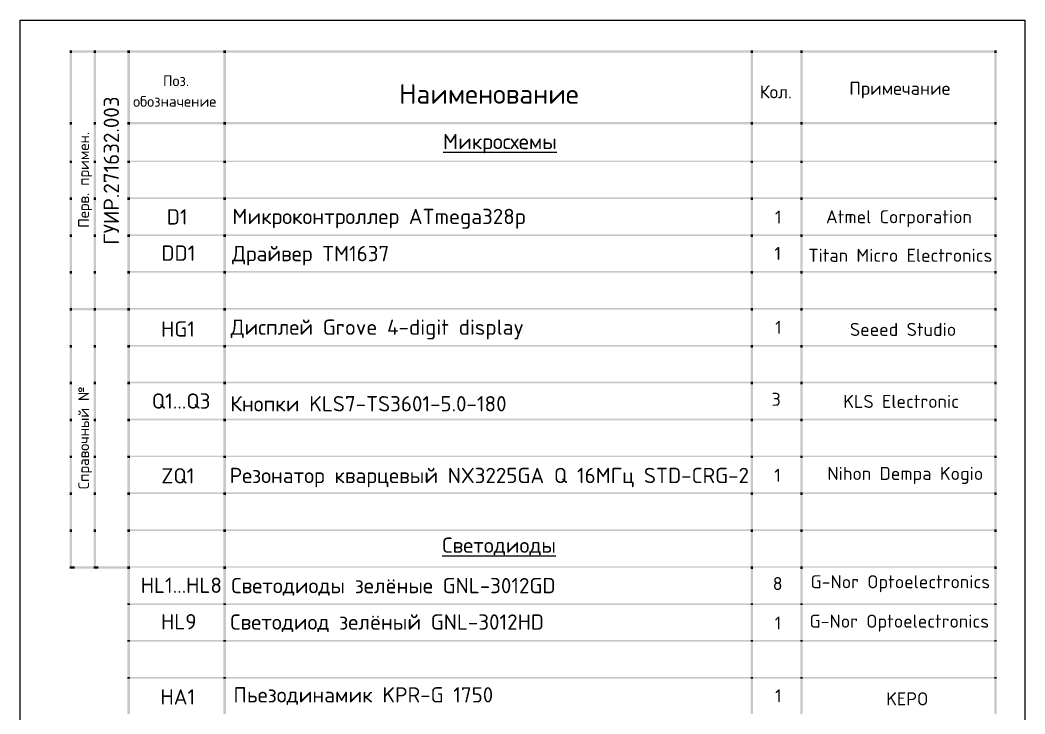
# Model space of a CAD drawing. Header units: millimetres. Extents: x 0 to 17.6, y 0 to 11.7.
# Drawn here: x 0 to 8.27, y 5.99 to 11.69 of the extents above; entities that cross this region are included whole.
import ezdxf

# ---------------------------------------------------------------- set-up
doc = ezdxf.new("R2010")
doc.units = ezdxf.units.MM
doc.layers.add('PDF_Solid Fills', color=7, linetype='Continuous')
doc.layers.add('PDF_Text', color=7, linetype='Continuous')
doc.styles.add('PDF ISOCPEUR', font='isocpeur.ttf')

msp = doc.modelspace()

# ---------------------------------------------------------------- linework, layer by layer
msp.add_lwpolyline([(0, 11.6933), (8.2683, 11.6933), (8.2683, 0), (0, 0)], close=True)
at = {"layer": 'PDF_Solid Fills', "lineweight": 35, "transparency": 33554559}
for points in [[(0.4083, 11.4233), (0.4283, 11.4233), (0.4083, 11.445), (0.4283, 11.445)], [(0.4083, 11.425), (0.4283, 11.425), (0.4083, 11.445), (0.4283, 11.445)], [(0.4083, 10.855), (0.4283, 10.855), (0.4083, 11.4233), (0.4283, 11.4233)], [(0.4283, 11.425), (0.605, 11.425), (0.4283, 11.445), (0.605, 11.445)], [(0.605, 11.425), (0.625, 11.425), (0.605, 11.445), (0.625, 11.445)], [(0.605, 11.4233), (0.625, 11.4233), (0.605, 11.425), (0.625, 11.425)], [(0.605, 10.855), (0.625, 10.855), (0.605, 11.4233), (0.625, 11.4233)], [(0.625, 11.425), (0.8837, 11.425), (0.625, 11.445), (0.8837, 11.445)], [(0.8837, 11.425), (0.9037, 11.425), (0.8837, 11.445), (0.9037, 11.445)], [(0.8837, 11.4233), (0.9037, 11.4233), (0.8837, 11.425), (0.9037, 11.425)], [(0.8837, 10.855), (0.9037, 10.855), (0.8837, 11.4233), (0.9037, 11.4233)], [(0.9037, 11.425), (1.6737, 11.425), (0.9037, 11.445), (1.6737, 11.445)], [(1.6736, 11.425), (1.6936, 11.425), (1.6736, 11.445), (1.6936, 11.445)], [(1.6736, 11.4233), (1.6936, 11.4233), (1.6736, 11.425), (1.6936, 11.425)], [(1.6736, 10.855), (1.6936, 10.855), (1.6736, 11.4233), (1.6936, 11.4233)], [(1.6936, 11.425), (6.011, 11.425), (1.6936, 11.445), (6.011, 11.445)], [(6.011, 11.425), (6.031, 11.425), (6.011, 11.445), (6.031, 11.445)], [(6.011, 11.4233), (6.031, 11.4233), (6.011, 11.425), (6.031, 11.425)], [(6.011, 10.855), (6.031, 10.855), (6.011, 11.4233), (6.031, 11.4233)], [(6.031, 11.425), (6.4196, 11.425), (6.031, 11.445), (6.4196, 11.445)], [(6.4197, 11.425), (6.4397, 11.425), (6.4197, 11.445), (6.4397, 11.445)], [(6.4197, 11.4233), (6.4397, 11.4233), (6.4197, 11.425), (6.4397, 11.425)], [(6.4197, 10.855), (6.4397, 10.855), (6.4197, 11.4233), (6.4397, 11.4233)], [(6.4397, 11.425), (8.0167, 11.425), (6.4397, 11.445), (8.0167, 11.445)], [(8.0167, 11.4233), (8.0367, 11.4233), (8.0167, 11.445), (8.0367, 11.445)], [(8.0167, 11.425), (8.0367, 11.425), (8.0167, 11.445), (8.0367, 11.445)], [(8.0167, 10.855), (8.0367, 10.855), (8.0167, 11.4233), (8.0367, 11.4233)], [(0.4083, 10.8333), (0.4283, 10.8333), (0.4083, 10.855), (0.4283, 10.855)], [(0.4083, 10.5383), (0.4283, 10.5383), (0.4083, 10.8333), (0.4283, 10.8333)], [(0.605, 10.8333), (0.625, 10.8333), (0.605, 10.855), (0.625, 10.855)], [(0.605, 10.5383), (0.625, 10.5383), (0.605, 10.8333), (0.625, 10.8333)], [(0.8837, 10.8333), (0.9037, 10.8333), (0.8837, 10.855), (0.9037, 10.855)], [(0.8837, 10.5383), (0.9037, 10.5383), (0.8837, 10.8333), (0.9037, 10.8333)], [(0.9037, 10.835), (1.6737, 10.835), (0.9037, 10.855), (1.6737, 10.855)], [(1.6736, 10.8333), (1.6936, 10.8333), (1.6736, 10.855), (1.6936, 10.855)], [(1.6736, 10.5383), (1.6936, 10.5383), (1.6736, 10.8333), (1.6936, 10.8333)], [(1.6936, 10.835), (6.011, 10.835), (1.6936, 10.855), (6.011, 10.855)], [(6.011, 10.8333), (6.031, 10.8333), (6.011, 10.855), (6.031, 10.855)], [(6.011, 10.5383), (6.031, 10.5383), (6.011, 10.8333), (6.031, 10.8333)], [(6.031, 10.835), (6.4196, 10.835), (6.031, 10.855), (6.4196, 10.855)], [(6.4197, 10.8333), (6.4397, 10.8333), (6.4197, 10.855), (6.4397, 10.855)], [(6.4197, 10.5383), (6.4397, 10.5383), (6.4197, 10.8333), (6.4397, 10.8333)], [(6.4397, 10.835), (8.0167, 10.835), (6.4397, 10.855), (8.0167, 10.855)], [(8.0167, 10.8333), (8.0367, 10.8333), (8.0167, 10.855), (8.0367, 10.855)], [(8.0167, 10.5383), (8.0367, 10.5383), (8.0167, 10.8333), (8.0367, 10.8333)], [(0.4083, 10.5167), (0.4283, 10.5167), (0.4083, 10.5383), (0.4283, 10.5383)], [(0.4083, 10.2347), (0.4283, 10.2347), (0.4083, 10.5167), (0.4283, 10.5167)], [(0.605, 10.5167), (0.625, 10.5167), (0.605, 10.5383), (0.625, 10.5383)], [(0.605, 10.2347), (0.625, 10.2347), (0.605, 10.5167), (0.625, 10.5167)], [(0.8837, 10.5167), (0.9037, 10.5167), (0.8837, 10.5383), (0.9037, 10.5383)], [(0.8837, 10.2347), (0.9037, 10.2347), (0.8837, 10.5167), (0.9037, 10.5167)], [(0.9037, 10.525), (1.6737, 10.525), (0.9037, 10.5383), (1.6737, 10.5383)], [(1.6736, 10.5167), (1.6936, 10.5167), (1.6736, 10.5383), (1.6936, 10.5383)], [(1.6736, 10.2347), (1.6936, 10.2347), (1.6736, 10.5167), (1.6936, 10.5167)], [(1.6936, 10.525), (6.011, 10.525), (1.6936, 10.5383), (6.011, 10.5383)], [(6.011, 10.5167), (6.031, 10.5167), (6.011, 10.5383), (6.031, 10.5383)], [(6.011, 10.2347), (6.031, 10.2347), (6.011, 10.5167), (6.031, 10.5167)], [(6.031, 10.525), (6.4196, 10.525), (6.031, 10.5383), (6.4196, 10.5383)], [(6.4197, 10.5167), (6.4397, 10.5167), (6.4197, 10.5383), (6.4397, 10.5383)], [(6.4197, 10.2347), (6.4397, 10.2347), (6.4197, 10.5167), (6.4397, 10.5167)], [(6.4397, 10.525), (8.0167, 10.525), (6.4397, 10.5383), (8.0167, 10.5383)], [(8.0167, 10.5167), (8.0367, 10.5167), (8.0167, 10.5383), (8.0367, 10.5383)], [(8.0167, 10.2347), (8.0367, 10.2347), (8.0167, 10.5167), (8.0367, 10.5167)], [(0.4083, 10.2131), (0.4283, 10.2131), (0.4083, 10.2347), (0.4283, 10.2347)], [(0.4083, 9.9314), (0.4283, 9.9314), (0.4083, 10.2131), (0.4283, 10.2131)], [(0.605, 10.2131), (0.625, 10.2131), (0.605, 10.2347), (0.625, 10.2347)], [(0.605, 9.9314), (0.625, 9.9314), (0.605, 10.2131), (0.625, 10.2131)], [(0.8837, 10.2131), (0.9037, 10.2131), (0.8837, 10.2347), (0.9037, 10.2347)], [(0.8837, 9.9314), (0.9037, 9.9314), (0.8837, 10.2131), (0.9037, 10.2131)], [(0.9037, 10.2214), (1.6737, 10.2214), (0.9037, 10.2347), (1.6737, 10.2347)], [(1.6736, 10.2131), (1.6936, 10.2131), (1.6736, 10.2347), (1.6936, 10.2347)], [(1.6736, 9.9314), (1.6936, 9.9314), (1.6736, 10.2131), (1.6936, 10.2131)], [(1.6936, 10.2214), (6.011, 10.2214), (1.6936, 10.2347), (6.011, 10.2347)], [(6.011, 10.2131), (6.031, 10.2131), (6.011, 10.2347), (6.031, 10.2347)], [(6.011, 9.9314), (6.031, 9.9314), (6.011, 10.2131), (6.031, 10.2131)], [(6.031, 10.2214), (6.4196, 10.2214), (6.031, 10.2347), (6.4196, 10.2347)], [(6.4197, 10.2131), (6.4397, 10.2131), (6.4197, 10.2347), (6.4397, 10.2347)], [(6.4197, 9.9314), (6.4397, 9.9314), (6.4197, 10.2131), (6.4397, 10.2131)], [(6.4397, 10.2214), (8.0167, 10.2214), (6.4397, 10.2347), (8.0167, 10.2347)], [(8.0167, 10.2131), (8.0367, 10.2131), (8.0167, 10.2347), (8.0367, 10.2347)], [(8.0167, 9.9314), (8.0367, 9.9314), (8.0167, 10.2131), (8.0367, 10.2131)], [(0.4083, 9.9097), (0.4283, 9.9097), (0.4083, 9.9314), (0.4283, 9.9314)], [(0.605, 9.9097), (0.625, 9.9097), (0.605, 9.9314), (0.625, 9.9314)], [(0.8837, 9.9097), (0.9037, 9.9097), (0.8837, 9.9314), (0.9037, 9.9314)], [(0.9037, 9.9181), (1.6737, 9.9181), (0.9037, 9.9314), (1.6737, 9.9314)], [(1.6736, 9.9097), (1.6936, 9.9097), (1.6736, 9.9314), (1.6936, 9.9314)], [(1.6936, 9.9181), (6.011, 9.9181), (1.6936, 9.9314), (6.011, 9.9314)], [(6.011, 9.9097), (6.031, 9.9097), (6.011, 9.9314), (6.031, 9.9314)], [(6.031, 9.9181), (6.4196, 9.9181), (6.031, 9.9314), (6.4196, 9.9314)], [(6.4197, 9.9097), (6.4397, 9.9097), (6.4197, 9.9314), (6.4397, 9.9314)], [(6.4397, 9.9181), (8.0167, 9.9181), (6.4397, 9.9314), (8.0167, 9.9314)], [(8.0167, 9.9097), (8.0367, 9.9097), (8.0167, 9.9314), (8.0367, 9.9314)], [(0.4083, 9.6281), (0.4283, 9.6281), (0.4083, 9.9097), (0.4283, 9.9097)], [(0.605, 9.6281), (0.625, 9.6281), (0.605, 9.9097), (0.625, 9.9097)], [(0.8837, 9.6281), (0.9037, 9.6281), (0.8837, 9.9097), (0.9037, 9.9097)], [(1.6736, 9.6281), (1.6936, 9.6281), (1.6736, 9.9097), (1.6936, 9.9097)], [(6.011, 9.6281), (6.031, 9.6281), (6.011, 9.9097), (6.031, 9.9097)], [(6.4197, 9.6281), (6.4397, 9.6281), (6.4197, 9.9097), (6.4397, 9.9097)], [(8.0167, 9.6281), (8.0367, 9.6281), (8.0167, 9.9097), (8.0367, 9.9097)], [(0.4083, 9.6064), (0.4283, 9.6064), (0.4083, 9.6281), (0.4283, 9.6281)], [(0.4083, 9.3247), (0.4283, 9.3247), (0.4083, 9.6064), (0.4283, 9.6064)], [(0.605, 9.6064), (0.625, 9.6064), (0.605, 9.6281), (0.625, 9.6281)], [(0.605, 9.3247), (0.625, 9.3247), (0.605, 9.6064), (0.625, 9.6064)], [(0.8837, 9.6064), (0.9037, 9.6064), (0.8837, 9.6281), (0.9037, 9.6281)], [(0.8837, 9.3247), (0.9037, 9.3247), (0.8837, 9.6064), (0.9037, 9.6064)], [(0.9037, 9.6147), (1.6737, 9.6147), (0.9037, 9.6281), (1.6737, 9.6281)], [(1.6736, 9.6064), (1.6936, 9.6064), (1.6736, 9.6281), (1.6936, 9.6281)], [(1.6736, 9.3247), (1.6936, 9.3247), (1.6736, 9.6064), (1.6936, 9.6064)], [(1.6936, 9.6147), (6.011, 9.6147), (1.6936, 9.6281), (6.011, 9.6281)], [(6.011, 9.6064), (6.031, 9.6064), (6.011, 9.6281), (6.031, 9.6281)], [(6.011, 9.3247), (6.031, 9.3247), (6.011, 9.6064), (6.031, 9.6064)], [(6.031, 9.6147), (6.4196, 9.6147), (6.031, 9.6281), (6.4196, 9.6281)], [(6.4197, 9.6064), (6.4397, 9.6064), (6.4197, 9.6281), (6.4397, 9.6281)], [(6.4197, 9.3247), (6.4397, 9.3247), (6.4197, 9.6064), (6.4397, 9.6064)], [(6.4397, 9.6147), (8.0167, 9.6147), (6.4397, 9.6281), (8.0167, 9.6281)], [(8.0167, 9.6064), (8.0367, 9.6064), (8.0167, 9.6281), (8.0367, 9.6281)], [(8.0167, 9.3247), (8.0367, 9.3247), (8.0167, 9.6064), (8.0367, 9.6064)], [(0.4083, 9.3031), (0.4283, 9.3031), (0.4083, 9.3247), (0.4283, 9.3247)], [(0.4083, 9.0214), (0.4283, 9.0214), (0.4083, 9.3031), (0.4283, 9.3031)], [(0.4283, 9.3047), (0.605, 9.3047), (0.4283, 9.3247), (0.605, 9.3247)], [(0.605, 9.3031), (0.625, 9.3031), (0.605, 9.3247), (0.625, 9.3247)], [(0.605, 9.0214), (0.625, 9.0214), (0.605, 9.3031), (0.625, 9.3031)], [(0.625, 9.3047), (0.8837, 9.3047), (0.625, 9.3247), (0.8837, 9.3247)], [(0.8837, 9.3031), (0.9037, 9.3031), (0.8837, 9.3247), (0.9037, 9.3247)], [(0.8837, 9.0214), (0.9037, 9.0214), (0.8837, 9.3031), (0.9037, 9.3031)], [(0.9037, 9.3114), (1.6737, 9.3114), (0.9037, 9.3247), (1.6737, 9.3247)], [(1.6736, 9.3031), (1.6936, 9.3031), (1.6736, 9.3247), (1.6936, 9.3247)], [(1.6736, 9.0214), (1.6936, 9.0214), (1.6736, 9.3031), (1.6936, 9.3031)], [(1.6936, 9.3114), (6.011, 9.3114), (1.6936, 9.3247), (6.011, 9.3247)], [(6.011, 9.3031), (6.031, 9.3031), (6.011, 9.3247), (6.031, 9.3247)], [(6.011, 9.0214), (6.031, 9.0214), (6.011, 9.3031), (6.031, 9.3031)], [(6.031, 9.3114), (6.4196, 9.3114), (6.031, 9.3247), (6.4196, 9.3247)], [(6.4197, 9.3031), (6.4397, 9.3031), (6.4197, 9.3247), (6.4397, 9.3247)], [(6.4197, 9.0214), (6.4397, 9.0214), (6.4197, 9.3031), (6.4397, 9.3031)], [(6.4397, 9.3114), (8.0167, 9.3114), (6.4397, 9.3247), (8.0167, 9.3247)], [(8.0167, 9.3031), (8.0367, 9.3031), (8.0167, 9.3247), (8.0367, 9.3247)], [(8.0167, 9.0214), (8.0367, 9.0214), (8.0167, 9.3031), (8.0367, 9.3031)], [(0.4083, 8.9997), (0.4283, 8.9997), (0.4083, 9.0214), (0.4283, 9.0214)], [(0.605, 8.9997), (0.625, 8.9997), (0.605, 9.0214), (0.625, 9.0214)], [(0.8837, 8.9997), (0.9037, 8.9997), (0.8837, 9.0214), (0.9037, 9.0214)], [(0.9037, 9.0081), (1.6737, 9.0081), (0.9037, 9.0214), (1.6737, 9.0214)], [(1.6736, 8.9997), (1.6936, 8.9997), (1.6736, 9.0214), (1.6936, 9.0214)], [(1.6936, 9.0081), (6.011, 9.0081), (1.6936, 9.0214), (6.011, 9.0214)], [(6.011, 8.9997), (6.031, 8.9997), (6.011, 9.0214), (6.031, 9.0214)], [(6.031, 9.0081), (6.4196, 9.0081), (6.031, 9.0214), (6.4196, 9.0214)], [(6.4197, 8.9997), (6.4397, 8.9997), (6.4197, 9.0214), (6.4397, 9.0214)], [(6.4397, 9.0081), (8.0167, 9.0081), (6.4397, 9.0214), (8.0167, 9.0214)], [(8.0167, 8.9997), (8.0367, 8.9997), (8.0167, 9.0214), (8.0367, 9.0214)], [(0.4083, 8.7181), (0.4283, 8.7181), (0.4083, 8.9997), (0.4283, 8.9997)], [(0.605, 8.7181), (0.625, 8.7181), (0.605, 8.9997), (0.625, 8.9997)], [(0.8837, 8.7181), (0.9037, 8.7181), (0.8837, 8.9997), (0.9037, 8.9997)], [(1.6736, 8.7181), (1.6936, 8.7181), (1.6736, 8.9997), (1.6936, 8.9997)], [(6.011, 8.7181), (6.031, 8.7181), (6.011, 8.9997), (6.031, 8.9997)], [(6.4197, 8.7181), (6.4397, 8.7181), (6.4197, 8.9997), (6.4397, 8.9997)], [(8.0167, 8.7181), (8.0367, 8.7181), (8.0167, 8.9997), (8.0367, 8.9997)], [(0.4083, 8.6964), (0.4283, 8.6964), (0.4083, 8.7181), (0.4283, 8.7181)], [(0.4083, 8.4147), (0.4283, 8.4147), (0.4083, 8.6964), (0.4283, 8.6964)], [(0.605, 8.6964), (0.625, 8.6964), (0.605, 8.7181), (0.625, 8.7181)], [(0.605, 8.4147), (0.625, 8.4147), (0.605, 8.6964), (0.625, 8.6964)], [(0.8837, 8.6964), (0.9037, 8.6964), (0.8837, 8.7181), (0.9037, 8.7181)], [(0.8837, 8.4147), (0.9037, 8.4147), (0.8837, 8.6964), (0.9037, 8.6964)], [(0.9037, 8.7047), (1.6737, 8.7047), (0.9037, 8.7181), (1.6737, 8.7181)], [(1.6736, 8.6964), (1.6936, 8.6964), (1.6736, 8.7181), (1.6936, 8.7181)], [(1.6736, 8.4147), (1.6936, 8.4147), (1.6736, 8.6964), (1.6936, 8.6964)], [(1.6936, 8.7047), (6.011, 8.7047), (1.6936, 8.7181), (6.011, 8.7181)], [(6.011, 8.6964), (6.031, 8.6964), (6.011, 8.7181), (6.031, 8.7181)], [(6.011, 8.4147), (6.031, 8.4147), (6.011, 8.6964), (6.031, 8.6964)], [(6.031, 8.7047), (6.4196, 8.7047), (6.031, 8.7181), (6.4196, 8.7181)], [(6.4197, 8.6964), (6.4397, 8.6964), (6.4197, 8.7181), (6.4397, 8.7181)], [(6.4197, 8.4147), (6.4397, 8.4147), (6.4197, 8.6964), (6.4397, 8.6964)], [(6.4397, 8.7047), (8.0167, 8.7047), (6.4397, 8.7181), (8.0167, 8.7181)], [(8.0167, 8.6964), (8.0367, 8.6964), (8.0167, 8.7181), (8.0367, 8.7181)], [(8.0167, 8.4147), (8.0367, 8.4147), (8.0167, 8.6964), (8.0367, 8.6964)], [(0.4083, 8.3931), (0.4283, 8.3931), (0.4083, 8.4147), (0.4283, 8.4147)], [(0.4083, 8.1114), (0.4283, 8.1114), (0.4083, 8.3931), (0.4283, 8.3931)], [(0.605, 8.3931), (0.625, 8.3931), (0.605, 8.4147), (0.625, 8.4147)], [(0.605, 8.1114), (0.625, 8.1114), (0.605, 8.3931), (0.625, 8.3931)], [(0.8837, 8.3931), (0.9037, 8.3931), (0.8837, 8.4147), (0.9037, 8.4147)], [(0.8837, 8.1114), (0.9037, 8.1114), (0.8837, 8.3931), (0.9037, 8.3931)], [(0.9037, 8.4014), (1.6737, 8.4014), (0.9037, 8.4147), (1.6737, 8.4147)], [(1.6736, 8.3931), (1.6936, 8.3931), (1.6736, 8.4147), (1.6936, 8.4147)], [(1.6736, 8.1114), (1.6936, 8.1114), (1.6736, 8.3931), (1.6936, 8.3931)], [(1.6936, 8.4014), (6.011, 8.4014), (1.6936, 8.4147), (6.011, 8.4147)], [(6.011, 8.3931), (6.031, 8.3931), (6.011, 8.4147), (6.031, 8.4147)], [(6.011, 8.1114), (6.031, 8.1114), (6.011, 8.3931), (6.031, 8.3931)], [(6.031, 8.4014), (6.4196, 8.4014), (6.031, 8.4147), (6.4196, 8.4147)], [(6.4197, 8.3931), (6.4397, 8.3931), (6.4197, 8.4147), (6.4397, 8.4147)], [(6.4197, 8.1114), (6.4397, 8.1114), (6.4197, 8.3931), (6.4397, 8.3931)], [(6.4397, 8.4014), (8.0167, 8.4014), (6.4397, 8.4147), (8.0167, 8.4147)], [(8.0167, 8.3931), (8.0367, 8.3931), (8.0167, 8.4147), (8.0367, 8.4147)], [(8.0167, 8.1114), (8.0367, 8.1114), (8.0167, 8.3931), (8.0367, 8.3931)], [(0.4083, 8.0897), (0.4283, 8.0897), (0.4083, 8.1114), (0.4283, 8.1114)], [(0.605, 8.0897), (0.625, 8.0897), (0.605, 8.1114), (0.625, 8.1114)], [(0.8837, 8.0897), (0.9037, 8.0897), (0.8837, 8.1114), (0.9037, 8.1114)], [(0.9037, 8.0981), (1.6737, 8.0981), (0.9037, 8.1114), (1.6737, 8.1114)], [(1.6736, 8.0897), (1.6936, 8.0897), (1.6736, 8.1114), (1.6936, 8.1114)], [(1.6936, 8.0981), (6.011, 8.0981), (1.6936, 8.1114), (6.011, 8.1114)], [(6.011, 8.0897), (6.031, 8.0897), (6.011, 8.1114), (6.031, 8.1114)], [(6.031, 8.0981), (6.4196, 8.0981), (6.031, 8.1114), (6.4196, 8.1114)], [(6.4197, 8.0897), (6.4397, 8.0897), (6.4197, 8.1114), (6.4397, 8.1114)], [(6.4397, 8.0981), (8.0167, 8.0981), (6.4397, 8.1114), (8.0167, 8.1114)], [(8.0167, 8.0897), (8.0367, 8.0897), (8.0167, 8.1114), (8.0367, 8.1114)], [(0.4083, 7.8076), (0.4283, 7.8076), (0.4083, 8.0896), (0.4283, 8.0896)], [(0.605, 7.8076), (0.625, 7.8076), (0.605, 8.0896), (0.625, 8.0896)], [(0.8837, 7.8076), (0.9037, 7.8076), (0.8837, 8.0896), (0.9037, 8.0896)], [(1.6736, 7.8076), (1.6936, 7.8076), (1.6736, 8.0896), (1.6936, 8.0896)], [(6.011, 7.8076), (6.031, 7.8076), (6.011, 8.0896), (6.031, 8.0896)], [(6.4197, 7.8076), (6.4397, 7.8076), (6.4197, 8.0896), (6.4397, 8.0896)], [(8.0167, 7.8076), (8.0367, 7.8076), (8.0167, 8.0896), (8.0367, 8.0896)], [(0.4083, 7.786), (0.4283, 7.786), (0.4083, 7.8076), (0.4283, 7.8076)], [(0.4083, 7.5043), (0.4283, 7.5043), (0.4083, 7.786), (0.4283, 7.786)], [(0.605, 7.786), (0.625, 7.786), (0.605, 7.8076), (0.625, 7.8076)], [(0.605, 7.5043), (0.625, 7.5043), (0.605, 7.786), (0.625, 7.786)], [(0.8837, 7.786), (0.9037, 7.786), (0.8837, 7.8076), (0.9037, 7.8076)], [(0.8837, 7.5043), (0.9037, 7.5043), (0.8837, 7.786), (0.9037, 7.786)], [(0.9037, 7.7943), (1.6737, 7.7943), (0.9037, 7.8076), (1.6737, 7.8076)], [(1.6736, 7.786), (1.6936, 7.786), (1.6736, 7.8076), (1.6936, 7.8076)], [(1.6736, 7.5043), (1.6936, 7.5043), (1.6736, 7.786), (1.6936, 7.786)], [(1.6936, 7.7943), (6.011, 7.7943), (1.6936, 7.8076), (6.011, 7.8076)], [(6.011, 7.786), (6.031, 7.786), (6.011, 7.8076), (6.031, 7.8076)], [(6.011, 7.5043), (6.031, 7.5043), (6.011, 7.786), (6.031, 7.786)], [(6.031, 7.7943), (6.4196, 7.7943), (6.031, 7.8076), (6.4196, 7.8076)], [(6.4197, 7.786), (6.4397, 7.786), (6.4197, 7.8076), (6.4397, 7.8076)], [(6.4197, 7.5043), (6.4397, 7.5043), (6.4197, 7.786), (6.4397, 7.786)], [(6.4397, 7.7943), (8.0167, 7.7943), (6.4397, 7.8076), (8.0167, 7.8076)], [(8.0167, 7.786), (8.0367, 7.786), (8.0167, 7.8076), (8.0367, 7.8076)], [(8.0167, 7.5043), (8.0367, 7.5043), (8.0167, 7.786), (8.0367, 7.786)], [(0.4083, 7.4826), (0.4283, 7.4826), (0.4083, 7.5043), (0.4283, 7.5043)], [(0.4083, 7.201), (0.4283, 7.201), (0.4083, 7.4826), (0.4283, 7.4826)], [(0.605, 7.4826), (0.625, 7.4826), (0.605, 7.5043), (0.625, 7.5043)], [(0.605, 7.201), (0.625, 7.201), (0.605, 7.4826), (0.625, 7.4826)], [(0.8837, 7.4826), (0.9037, 7.4826), (0.8837, 7.5043), (0.9037, 7.5043)], [(0.8837, 7.201), (0.9037, 7.201), (0.8837, 7.4826), (0.9037, 7.4826)], [(0.9037, 7.491), (1.6737, 7.491), (0.9037, 7.5043), (1.6737, 7.5043)], [(1.6736, 7.4826), (1.6936, 7.4826), (1.6736, 7.5043), (1.6936, 7.5043)], [(1.6736, 7.201), (1.6936, 7.201), (1.6736, 7.4826), (1.6936, 7.4826)], [(1.6936, 7.491), (6.011, 7.491), (1.6936, 7.5043), (6.011, 7.5043)], [(6.011, 7.4826), (6.031, 7.4826), (6.011, 7.5043), (6.031, 7.5043)], [(6.011, 7.201), (6.031, 7.201), (6.011, 7.4826), (6.031, 7.4826)], [(6.031, 7.491), (6.4196, 7.491), (6.031, 7.5043), (6.4196, 7.5043)], [(6.4197, 7.4826), (6.4397, 7.4826), (6.4197, 7.5043), (6.4397, 7.5043)], [(6.4197, 7.201), (6.4397, 7.201), (6.4197, 7.4826), (6.4397, 7.4826)], [(6.4397, 7.491), (8.0167, 7.491), (6.4397, 7.5043), (8.0167, 7.5043)], [(8.0167, 7.4826), (8.0367, 7.4826), (8.0167, 7.5043), (8.0367, 7.5043)], [(8.0167, 7.201), (8.0367, 7.201), (8.0167, 7.4826), (8.0367, 7.4826)], [(0.4083, 7.181), (0.4283, 7.181), (0.4083, 7.201), (0.4283, 7.201)], [(0.4083, 7.181), (0.4283, 7.181), (0.4083, 7.201), (0.4283, 7.201)], [(0.4283, 7.181), (0.4483, 7.181), (0.4283, 7.201), (0.4483, 7.201)], [(0.4483, 7.181), (0.605, 7.181), (0.4483, 7.201), (0.605, 7.201)], [(0.605, 7.181), (0.625, 7.181), (0.605, 7.201), (0.625, 7.201)], [(0.625, 7.181), (0.645, 7.181), (0.625, 7.201), (0.645, 7.201)], [(0.645, 7.181), (0.8837, 7.181), (0.645, 7.201), (0.8837, 7.201)], [(0.8837, 7.1793), (0.9037, 7.1793), (0.8837, 7.201), (0.9037, 7.201)], [(0.9037, 7.1876), (1.6737, 7.1876), (0.9037, 7.201), (1.6737, 7.201)], [(1.6736, 7.1793), (1.6936, 7.1793), (1.6736, 7.201), (1.6936, 7.201)], [(1.6936, 7.1876), (6.011, 7.1876), (1.6936, 7.201), (6.011, 7.201)], [(6.011, 7.1793), (6.031, 7.1793), (6.011, 7.201), (6.031, 7.201)], [(6.031, 7.1876), (6.4196, 7.1876), (6.031, 7.201), (6.4196, 7.201)], [(6.4197, 7.1793), (6.4397, 7.1793), (6.4197, 7.201), (6.4397, 7.201)], [(6.4397, 7.1876), (8.0167, 7.1876), (6.4397, 7.201), (8.0167, 7.201)], [(8.0167, 7.1793), (8.0367, 7.1793), (8.0167, 7.201), (8.0367, 7.201)], [(0.8837, 6.896), (0.9037, 6.896), (0.8837, 7.1793), (0.9037, 7.1793)], [(1.6736, 6.896), (1.6936, 6.896), (1.6736, 7.1793), (1.6936, 7.1793)], [(6.011, 6.896), (6.031, 6.896), (6.011, 7.1793), (6.031, 7.1793)], [(6.4197, 6.896), (6.4397, 6.896), (6.4197, 7.1793), (6.4397, 7.1793)], [(8.0167, 6.896), (8.0367, 6.896), (8.0167, 7.1793), (8.0367, 7.1793)], [(0.8837, 6.8826), (0.9037, 6.8826), (0.8837, 6.896), (0.9037, 6.896)], [(0.8837, 6.5926), (0.9037, 6.5926), (0.8837, 6.8826), (0.9037, 6.8826)], [(0.9037, 6.8826), (1.6737, 6.8826), (0.9037, 6.896), (1.6737, 6.896)], [(1.6736, 6.8826), (1.6936, 6.8826), (1.6736, 6.896), (1.6936, 6.896)], [(1.6736, 6.5926), (1.6936, 6.5926), (1.6736, 6.8826), (1.6936, 6.8826)], [(1.6936, 6.8826), (6.011, 6.8826), (1.6936, 6.896), (6.011, 6.896)], [(6.011, 6.8826), (6.031, 6.8826), (6.011, 6.896), (6.031, 6.896)], [(6.011, 6.5926), (6.031, 6.5926), (6.011, 6.8826), (6.031, 6.8826)], [(6.031, 6.8826), (6.4196, 6.8826), (6.031, 6.896), (6.4196, 6.896)], [(6.4197, 6.8826), (6.4397, 6.8826), (6.4197, 6.896), (6.4397, 6.896)], [(6.4197, 6.5926), (6.4397, 6.5926), (6.4197, 6.8826), (6.4397, 6.8826)], [(6.4397, 6.8826), (8.0167, 6.8826), (6.4397, 6.896), (8.0167, 6.896)], [(8.0167, 6.8826), (8.0367, 6.8826), (8.0167, 6.896), (8.0367, 6.896)], [(8.0167, 6.5926), (8.0367, 6.5926), (8.0167, 6.8826), (8.0367, 6.8826)], [(0.8837, 6.5793), (0.9037, 6.5793), (0.8837, 6.5926), (0.9037, 6.5926)], [(0.8837, 6.2893), (0.9037, 6.2893), (0.8837, 6.5793), (0.9037, 6.5793)], [(0.9037, 6.5793), (1.6737, 6.5793), (0.9037, 6.5926), (1.6737, 6.5926)], [(1.6736, 6.5793), (1.6936, 6.5793), (1.6736, 6.5926), (1.6936, 6.5926)], [(1.6736, 6.2893), (1.6936, 6.2893), (1.6736, 6.5793), (1.6936, 6.5793)], [(1.6936, 6.5793), (6.011, 6.5793), (1.6936, 6.5926), (6.011, 6.5926)], [(6.011, 6.5793), (6.031, 6.5793), (6.011, 6.5926), (6.031, 6.5926)], [(6.011, 6.2893), (6.031, 6.2893), (6.011, 6.5793), (6.031, 6.5793)], [(6.031, 6.5793), (6.4196, 6.5793), (6.031, 6.5926), (6.4196, 6.5926)], [(6.4197, 6.5793), (6.4397, 6.5793), (6.4197, 6.5926), (6.4397, 6.5926)], [(6.4197, 6.2893), (6.4397, 6.2893), (6.4197, 6.5793), (6.4397, 6.5793)], [(6.4397, 6.5793), (8.0167, 6.5793), (6.4397, 6.5926), (8.0167, 6.5926)], [(8.0167, 6.5793), (8.0367, 6.5793), (8.0167, 6.5926), (8.0367, 6.5926)], [(8.0167, 6.2893), (8.0367, 6.2893), (8.0167, 6.5793), (8.0367, 6.5793)], [(0.8837, 6.276), (0.9037, 6.276), (0.8837, 6.2893), (0.9037, 6.2893)], [(0.9037, 6.276), (1.6737, 6.276), (0.9037, 6.2893), (1.6737, 6.2893)], [(1.6736, 6.276), (1.6936, 6.276), (1.6736, 6.2893), (1.6936, 6.2893)], [(1.6936, 6.276), (6.011, 6.276), (1.6936, 6.2893), (6.011, 6.2893)], [(6.011, 6.276), (6.031, 6.276), (6.011, 6.2893), (6.031, 6.2893)], [(6.031, 6.276), (6.4196, 6.276), (6.031, 6.2893), (6.4196, 6.2893)], [(6.4197, 6.276), (6.4397, 6.276), (6.4197, 6.2893), (6.4397, 6.2893)], [(6.4397, 6.276), (8.0167, 6.276), (6.4397, 6.2893), (8.0167, 6.2893)], [(8.0167, 6.276), (8.0367, 6.276), (8.0167, 6.2893), (8.0367, 6.2893)], [(0.8837, 5.986), (0.9037, 5.986), (0.8837, 6.276), (0.9037, 6.276)], [(1.6736, 5.986), (1.6936, 5.986), (1.6736, 6.276), (1.6936, 6.276)], [(6.011, 5.986), (6.031, 5.986), (6.011, 6.276), (6.031, 6.276)], [(6.4197, 5.986), (6.4397, 5.986), (6.4197, 6.276), (6.4397, 6.276)], [(8.0167, 5.986), (8.0367, 5.986), (8.0167, 6.276), (8.0367, 6.276)]]:
    msp.add_solid(points, dxfattribs=at)

# ---------------------------------------------------------------- texts
at = {"layer": 'PDF_Text', "attachment_point": 7, "style": 'PDF ISOCPEUR'}
for s, insert, char_height in [('Поз.', (1.1753, 11.1499), 0.08916), ('Наименование', (3.119, 11.0049), 0.161133), ('Примечание', (6.8231, 11.0494), 0.10742), ('Кол.', (6.086, 11.0494), 0.10742), ('обозначение', (0.9303, 10.9799), 0.08916), ('{\\LМикросхемы}', (3.4802, 10.5974), 0.125684), ('D1', (1.2068, 10.0116), 0.12568), ('Микроконтроллер ATmega328p', (1.7467, 9.9773), 0.125684), ('1', (6.2119, 10.0193), 0.1074), ('Atmel Corporation', (6.6314, 9.9894), 0.107422), ('DD1', (1.1626, 9.7138), 0.12568), ('Драйвер TM1637', (1.7445, 9.6755), 0.125684), ('1', (6.2079, 9.7205), 0.1074), ('Titan Micro Electronics', (6.4863, 9.7046), 0.107422), ('HG1', (1.1602, 9.0892), 0.12568), ('Дисплей Grove 4-digit display', (1.7332, 9.0665), 0.125684), ('1', (6.213, 9.1124), 0.1074), ('Seeed Studio', (6.8281, 9.0951), 0.107422), ('Q1...Q3', (1.0839, 8.4969), 0.12568), ('Кнопки KLS7-TS3601-5.0-180', (1.7291, 8.4742), 0.125684), ('3', (6.1839, 8.5201), 0.1074), ('KLS Electronic', (6.7733, 8.5028), 0.107422), ('ZQ1', (1.162, 7.8814), 0.1257), ('Резонатор кварцевый NX3225GA Q 16МГц STD-CRG-2', (1.7238, 7.8505), 0.1257), ('1', (6.206, 7.8947), 0.1074), ('Nihon Dempa Kogio', (6.643, 7.8778), 0.107422), ('{\\LСветодиоды}', (3.4743, 7.2911), 0.125684), ('8', (6.1932, 7.0043), 0.1074), ('G-Nor Optoelectronics', (6.5042, 6.9869), 0.107422), ('HL1...HL8', (0.9933, 6.981), 0.12568), ('Светодиоды зелёные GNL-3012GD', (1.7384, 6.9583), 0.125684), ('HL9', (1.1598, 6.6815), 0.12568), ('Светодиод зелёный GNL-3012HD', (1.7301, 6.6589), 0.125684), ('1', (6.2099, 6.6798), 0.1074), ('G-Nor Optoelectronics', (6.4959, 6.6625), 0.107422), ('Пьезодинамик KPR-G 1750', (1.7551, 6.0599), 0.125684), ('HA1', (1.1555, 6.0625), 0.12568), ('1', (6.2132, 6.0813), 0.1074), ('KEPO', (7.1264, 6.0561), 0.10742)]:
    msp.add_mtext(s, dxfattribs=dict(at, insert=insert, char_height=char_height))
at = {"layer": 'PDF_Text', "attachment_point": 7, "rotation": 90, "style": 'PDF ISOCPEUR'}
for s, insert, char_height in [('ГУИР.271632.003 ', (0.8135, 9.8451), 0.125684), ('Перв. примен.', (0.5918, 9.9847), 0.08916), ('Справочный №', (0.5918, 7.8343), 0.08916)]:
    msp.add_mtext(s, dxfattribs=dict(at, insert=insert, char_height=char_height))

doc.saveas('drawing.dxf')
